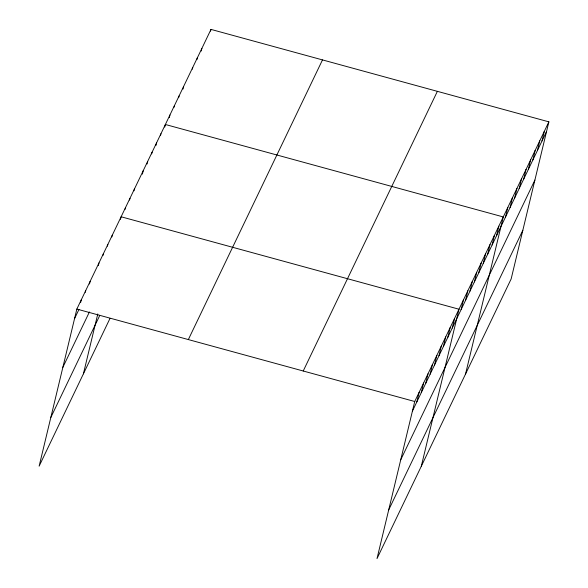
<?xml version="1.0" encoding="UTF-8"?>
<svg xmlns="http://www.w3.org/2000/svg" width="588" height="588" viewBox="0 0 588 588"><rect width="100%" height="100%" fill="white"/><g stroke="black" fill="none" stroke-linecap="round" stroke-linejoin="round"><path stroke-width="0.88" d="M548.869 121.848L414.724 401.508L377.011 558.6L511.156 278.933L548.869 121.848L210.989 29.4L76.844 309.067L39.131 466.152L109.963 318.49M80.644 302.452L81.276 299.836M85.282 292.354L85.701 290.604M89.501 283.989L90.126 281.38M98.35 265.533L98.982 262.917M102.988 255.435L103.407 253.693M107.413 246.203L107.832 244.461M111.845 236.979L112.257 235.237M83.4 373.865L97.784 313.948M120.489 219.39L121.113 216.774L458.993 309.222L421.28 466.313M125.119 209.291L125.538 207.549M129.551 200.06L129.97 198.318M133.976 190.828L134.395 189.086M142.414 174.114L143.244 170.63M147.044 164.015L147.676 161.399M151.682 153.916L152.101 152.174M155.901 145.559L156.526 142.943M160.539 135.46L160.95 133.719M164.75 127.104L165.382 124.487L503.262 216.935L465.549 374.019M169.315 117.593L169.939 114.976M174.085 107.214L174.504 105.472M178.642 97.704L179.061 95.962M182.993 89.067L183.625 86.451M192.327 69.178L192.746 67.436M196.892 59.667L197.303 57.925M201.243 51.031L201.868 48.414M210.57 31.142L210.989 29.4M416.848 401.869L419.148 392.284M421.28 392.637L423.58 383.053M425.705 383.413L428.005 373.821M430.129 374.181L432.43 364.597M434.554 364.95L436.855 355.365M438.986 355.725L441.287 346.141M443.411 346.494L445.711 336.909M447.835 337.262L450.136 327.678M452.26 328.038L454.568 318.453M461.117 309.575L463.418 299.99M465.542 300.35L467.842 290.766M469.974 291.119L472.274 281.534M474.398 281.895L476.699 272.303M478.823 272.663L481.124 263.079M483.248 263.431L485.556 253.847M487.68 254.207L489.98 244.623M492.105 244.976L494.405 235.391M496.529 235.744L498.83 226.159M505.518 217.009L507.819 207.424M510.083 207.498L512.383 197.913M514.64 197.994L516.94 188.41M519.204 188.483L521.505 178.899M523.761 178.972L526.062 169.388M528.325 169.469L530.626 159.877M532.882 159.958L535.183 150.374M537.447 150.447L539.747 140.863M542.004 140.944L544.304 131.352M74.544 318.652L78.968 309.42M62.857 367.324L89.42 311.956M50.818 417.48L99.512 315.962M188.344 339.57L322.489 59.91M303.224 371.006L437.369 91.338M412.423 411.1L546.568 131.433M400.737 459.772L534.882 180.104M388.697 509.921L522.842 230.261M76.844 309.067L414.724 401.508"/></g></svg>
